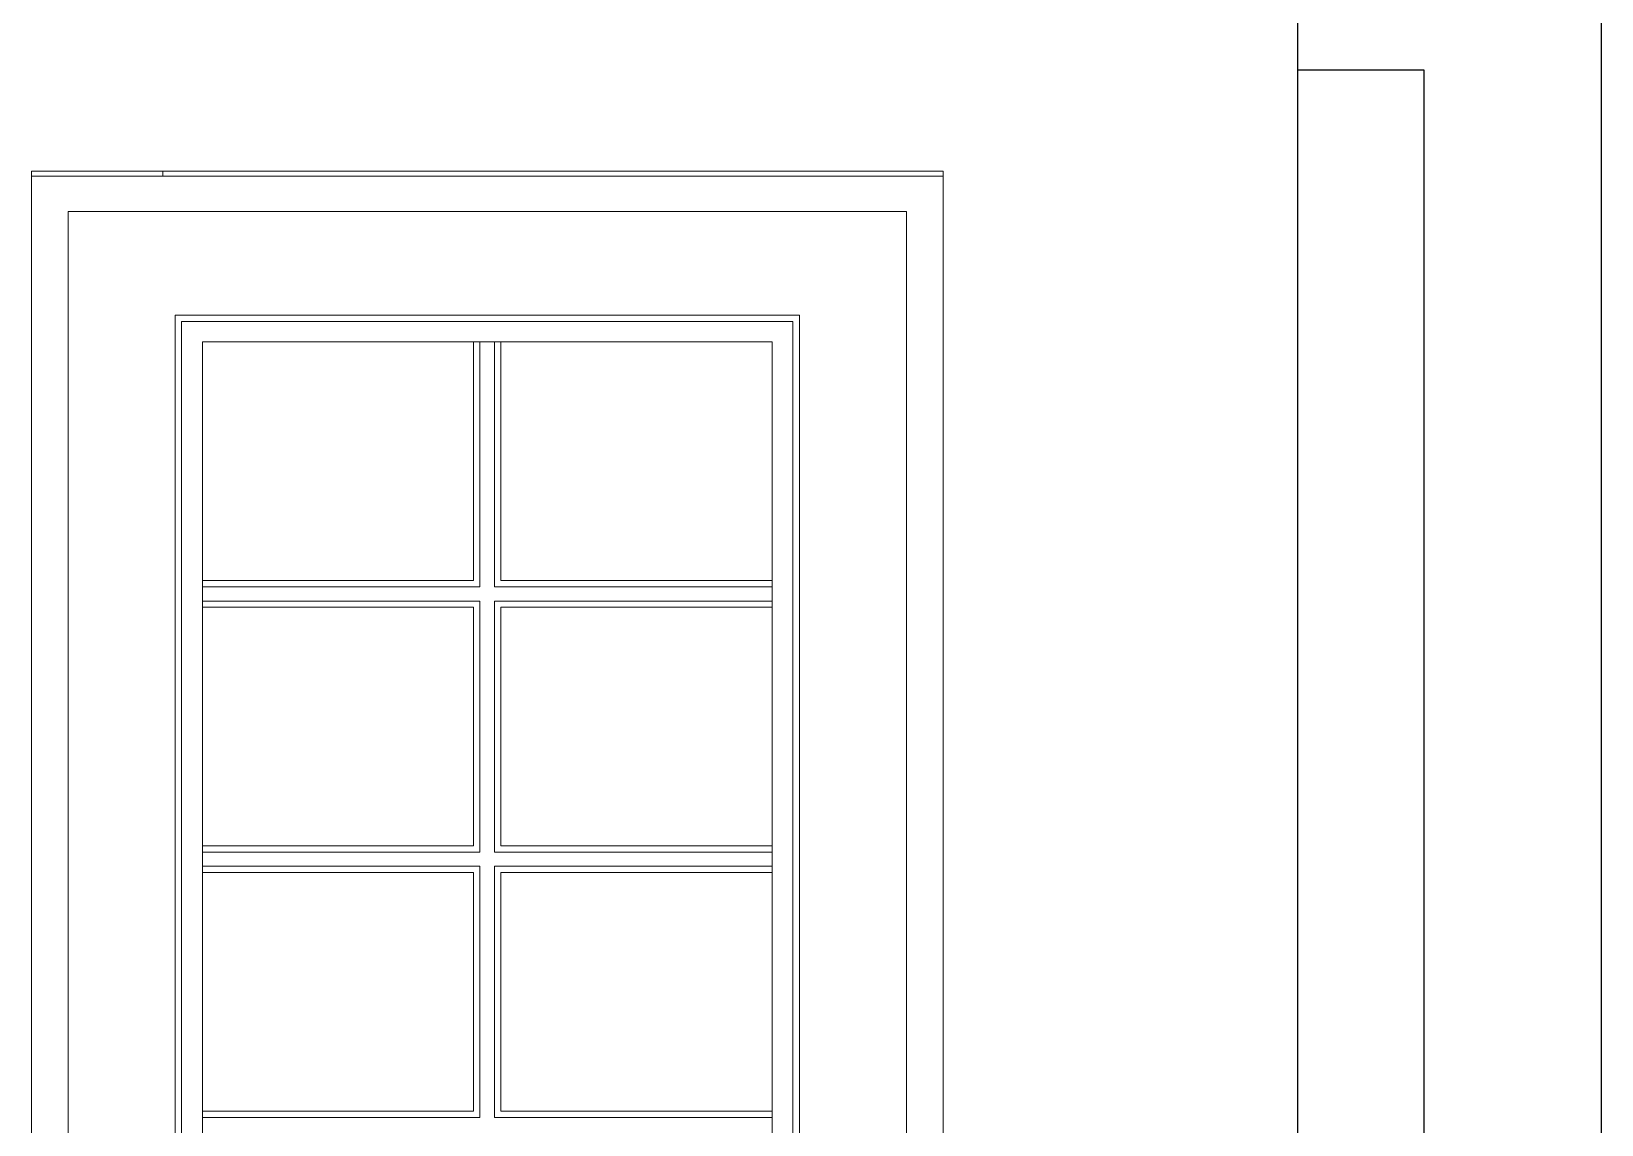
# Model space of a CAD drawing. Header units: inches. Extents: x -10117506 to -5032697, y -6529230 to -3254494.
# Drawn here: x -5047574.4 to -5047512.4, y -3261580.8 to -3261537.7 of the extents above; entities that cross this region are included whole.
import ezdxf

# ---------------------------------------------------------------- set-up
doc = ezdxf.new("R2010")
doc.units = ezdxf.units.IN
doc.header["$LTSCALE"] = 2
doc.header["$MEASUREMENT"] = 0
doc.layers.get('0').update_dxf_attribs({"linetype": 'CONTINUOUS'})
doc.layers.add('window', color=4, linetype='CONTINUOUS', lineweight=13)

msp = doc.modelspace()

# ---------------------------------------------------------------- linework, layer by layer
at = {"ltscale": 0.5}
for p, q in [((-5047524.375, -3261627.209), (-5047524.375, -3261520.209)), ((-5047512.375, -3261627.209), (-5047512.375, -3261520.209)), ((-5047519.375, -3261539.209), (-5047524.375, -3261539.209)), ((-5047519.375, -3261627.209), (-5047519.375, -3261539.209))]:
    msp.add_line(p, q, dxfattribs=at)
at = {"layer": 'window'}
for p, q in [((-5047574.375, -3261611.209), (-5047574.375, -3261543.209)), ((-5047574.375, -3261543.209), (-5047538.375, -3261543.209)), ((-5047574.375, -3261543.394), (-5047538.375, -3261543.394)), ((-5047569.183, -3261543.394), (-5047569.183, -3261543.209)), ((-5047538.375, -3261543.209), (-5047538.375, -3261611.209)), ((-5047539.821, -3261544.791), (-5047572.928, -3261544.791)), ((-5047572.928, -3261611.209), (-5047572.928, -3261544.791)), ((-5047539.821, -3261544.791), (-5047539.821, -3261611.209)), ((-5047544.051, -3261548.894), (-5047568.698, -3261548.894)), ((-5047568.698, -3261588.709), (-5047568.698, -3261548.894)), ((-5047544.051, -3261548.894), (-5047544.051, -3261611.209)), ((-5047544.303, -3261549.139), (-5047568.446, -3261549.139)), ((-5047568.446, -3261549.139), (-5047568.446, -3261611.209)), ((-5047544.303, -3261611.209), (-5047544.303, -3261549.139)), ((-5047545.131, -3261549.942), (-5047567.618, -3261549.942)), ((-5047567.618, -3261611.209), (-5047567.618, -3261549.942)), ((-5047556.915, -3261549.942), (-5047556.915, -3261559.371)), ((-5047556.663, -3261559.616), (-5047556.663, -3261549.942)), ((-5047556.087, -3261549.942), (-5047556.087, -3261559.616)), ((-5047555.835, -3261549.942), (-5047555.835, -3261559.371)), ((-5047545.131, -3261611.209), (-5047545.131, -3261549.942)), ((-5047556.915, -3261559.371), (-5047567.618, -3261559.371)), ((-5047545.131, -3261559.371), (-5047555.835, -3261559.371)), ((-5047567.618, -3261559.616), (-5047556.663, -3261559.616)), ((-5047556.663, -3261560.175), (-5047567.618, -3261560.175)), ((-5047556.663, -3261570.093), (-5047556.663, -3261560.175)), ((-5047556.087, -3261559.616), (-5047545.131, -3261559.616)), ((-5047545.131, -3261560.175), (-5047556.087, -3261560.175)), ((-5047556.087, -3261560.175), (-5047556.087, -3261570.093)), ((-5047556.915, -3261560.419), (-5047567.618, -3261560.419)), ((-5047556.915, -3261560.419), (-5047556.915, -3261569.848)), ((-5047545.131, -3261560.419), (-5047555.835, -3261560.419)), ((-5047555.835, -3261560.419), (-5047555.835, -3261569.848)), ((-5047556.915, -3261569.848), (-5047567.618, -3261569.848)), ((-5047567.618, -3261570.093), (-5047556.663, -3261570.093)), ((-5047556.087, -3261570.093), (-5047545.131, -3261570.093)), ((-5047545.131, -3261569.848), (-5047555.835, -3261569.848)), ((-5047556.663, -3261570.651), (-5047567.618, -3261570.651)), ((-5047556.663, -3261580.569), (-5047556.663, -3261570.651)), ((-5047545.131, -3261570.651), (-5047556.087, -3261570.651)), ((-5047556.087, -3261570.651), (-5047556.087, -3261580.569)), ((-5047556.915, -3261570.896), (-5047567.618, -3261570.896)), ((-5047556.915, -3261570.896), (-5047556.915, -3261580.325)), ((-5047545.131, -3261570.896), (-5047555.835, -3261570.896)), ((-5047555.835, -3261570.896), (-5047555.835, -3261580.325)), ((-5047556.915, -3261580.325), (-5047567.618, -3261580.325)), ((-5047567.618, -3261580.569), (-5047556.663, -3261580.569)), ((-5047556.087, -3261580.569), (-5047545.131, -3261580.569)), ((-5047545.131, -3261580.325), (-5047555.835, -3261580.325))]:
    msp.add_line(p, q, dxfattribs=at)

doc.saveas('drawing.dxf')
